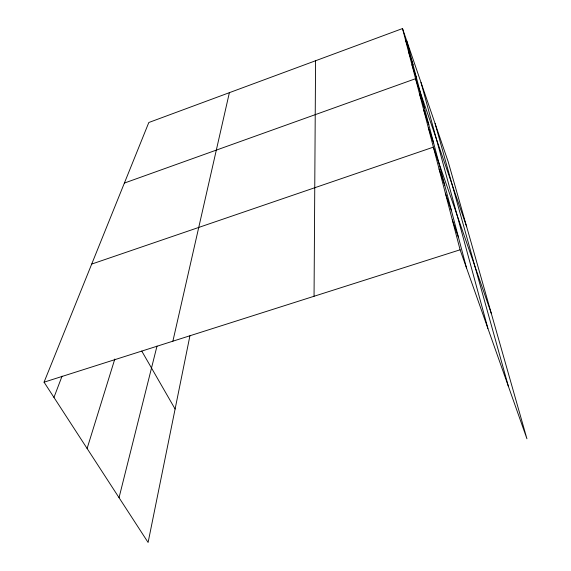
<?xml version="1.0" encoding="UTF-8"?>
<svg xmlns="http://www.w3.org/2000/svg" width="571" height="571" viewBox="0 0 571 571"><rect width="100%" height="100%" fill="white"/><g stroke="black" fill="none" stroke-linecap="round" stroke-linejoin="round"><path stroke-width="0.86" d="M314.05 296.27L315.577 60.747M189.922 335.812L148.103 542.45L44.06 382.177L148.81 122.508L402.519 28.55L448.164 161.664L526.94 438.792L460.098 249.798L402.519 28.55M172.877 341.194L229.378 92.673M119.046 497.684L157.004 346.062M87.106 448.485L114.807 359.038M53.959 397.43L62.061 376.139M124.385 183.063L415.574 78.698L466.664 226.751M91.703 264.073L433.382 147.14L491.288 313.379M44.06 382.177L460.098 249.798M141.772 351.094L175.104 409.022M445.351 193.148L451.254 209.978M452.325 219.928L458.47 237.393M439.07 169.009L444.745 185.24M423.732 110.06L428.814 124.721M428.35 127.79L433.61 142.936M419.485 93.751L424.396 107.955M405.446 39.784L409.771 52.396M408.579 51.833L413.04 64.801M411.948 64.766L416.545 78.127M435.081 123.514L508.404 386.389M421.005 82.46L487.912 328.446M406.723 40.812L466.514 267.949"/></g></svg>
